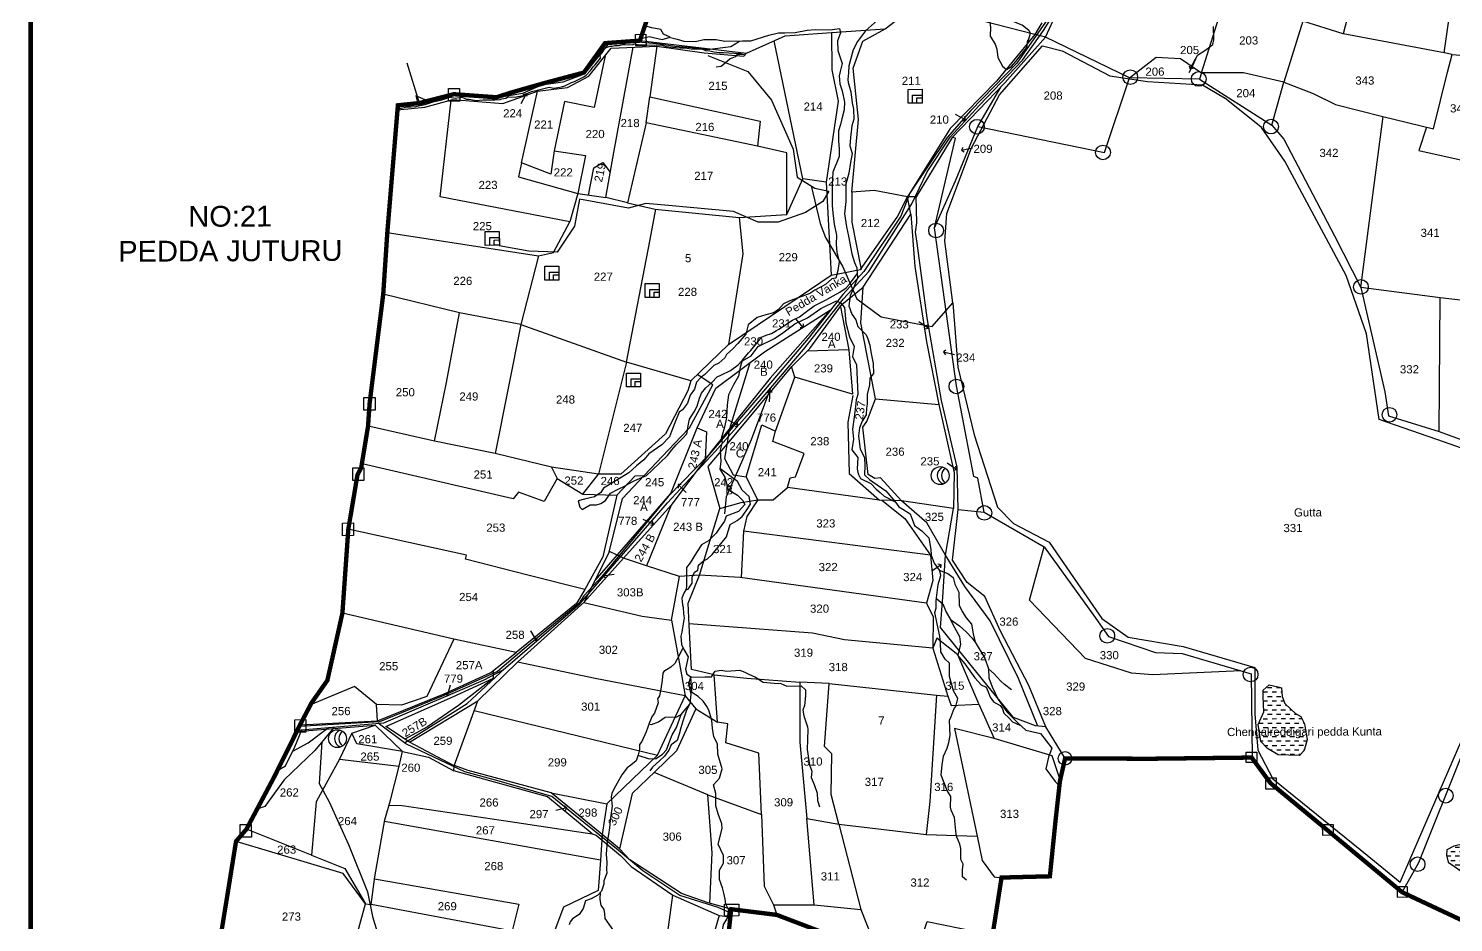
# Model space of a CAD drawing. Header units: inches. Extents: x 208632 to 221797, y 1591440 to 1598854.
# Drawn here: x 208632 to 211248, y 1592916 to 1594556 of the extents above; entities that cross this region are included whole.
import ezdxf

# ---------------------------------------------------------------- set-up
doc = ezdxf.new("R2010")
doc.units = ezdxf.units.IN
doc.header["$LTSCALE"] = 15
doc.header["$MEASUREMENT"] = 0
doc.linetypes.add('HIDDEN2', pattern=[0.1875, 0.125, -0.0625])
for name, color, linetype in [('BOUNDRY STONES', 240, 'Continuous'), ('DIMENSION', 1, 'Continuous'), ('PLOTS', 7, 'Continuous'), ('PLOTS NO', 7, 'Continuous'), ('ROADS', 1, 'Continuous'), ('STREAMS', 4, 'Continuous'), ('VILLAGE BOUNDAY', 5, 'Continuous'), ('VILLAGE BOUNDRY', 5, 'Continuous'), ('wells', 7, 'Continuous')]:
    doc.layers.add(name, color=color, linetype=linetype)
doc.styles.get("Standard").update_dxf_attribs({"font": 'arial.ttf'})
pattern_1 = [(0.239895, (173772.8955, 1588738.121), (8.136504, 8.2049252), [8.1707862, -8.1707862])]

# ---------------------------------------------------------------- blocks, each defined once
blk = doc.blocks.new('GGGGGFDGG')
at = {"layer": 'PLOTS NO', "color": 0}
for points in [[(17673.9, 8953.1), (17670.6, 8947.5), (17677, 8943.1)], [(17670.6, 8947.5), (17695.6, 8952)]]:
    blk.add_lwpolyline(points, dxfattribs=at)

msp = doc.modelspace()

# ---------------------------------------------------------------- hatches: boundary and pattern name
at = {"layer": 'STREAMS'}
h = msp.add_hatch(dxfattribs=at)
h.set_pattern_fill('DASH', color=4, scale=65.36629, angle=0.2399)
h.set_pattern_definition(pattern_1)
h.paths.add_polyline_path([(210909.2, 1593351.8), (210925.7, 1593347.7), (210932, 1593346.1), (210933.6, 1593330), (210938, 1593317.7), (210949.5, 1593306.9), (210957.9, 1593298.9), (210967.5, 1593293.3), (210974.4, 1593280.1), (210977.4, 1593261.7), (210979, 1593251.5), (210973.9, 1593231), (210965.2, 1593222.2), (210926.1, 1593223.5), (210906.3, 1593234.8), (210894.4, 1593247.8), (210889.6, 1593279), (210899.5, 1593302.2), (210898.6, 1593330), (210898.3, 1593341.6)])
h = msp.add_hatch(dxfattribs=at)
h.set_pattern_fill('DASH', color=4, scale=65.36629, angle=0.2399)
h.set_pattern_definition(pattern_1)
h.paths.add_polyline_path([(211235.1, 1593038.9), (211238.1, 1593026.5), (211249.5, 1593018.5), (211261.9, 1593009.6), (211281.6, 1592998.4), (211295.3, 1592999.9), (211306.2, 1593010.6), (211311.9, 1593027.4), (211301.3, 1593031), (211280.8, 1593048.5), (211271.9, 1593056.1), (211258.3, 1593058.3), (211248.2, 1593055.5), (211235.8, 1593049)])

# ---------------------------------------------------------------- linework, layer by layer
at = {"layer": 'BOUNDRY STONES'}
for points in [[(209746.7, 1594545.3), (209765.7, 1594545.4), (209765.8, 1594524.3), (209746.8, 1594524.2)], [(209403.3, 1594445.9), (209423.6, 1594446), (209423.7, 1594422.7), (209403.4, 1594422.6)], [(209248, 1593878.7), (209268.3, 1593878.8), (209268.4, 1593855.5), (209248.1, 1593855.4)], [(209227.7, 1593749.9), (209248, 1593750), (209248.1, 1593726.7), (209227.8, 1593726.6)], [(209208.4, 1593648.6), (209228.6, 1593648.7), (209228.7, 1593625.4), (209208.5, 1593625.3)], [(209121, 1593287.7), (209141.3, 1593287.8), (209141.4, 1593264.5), (209121.1, 1593264.4)], [(210867.3, 1593228.3), (210886.6, 1593228.3), (210886.6, 1593209), (210867.4, 1593208.9)], [(210922.8, 1593180.3), (210902.7, 1593180.2), (210902.7, 1593161), (210922.9, 1593161.1)], [(209021.1, 1593095.5), (209041.3, 1593095.6), (209041.4, 1593072.3), (209021.1, 1593072.2)], [(211007.1, 1593076), (211027.8, 1593076.1), (211027.7, 1593094.7), (211007, 1593094.6)], [(211163.7, 1592981), (211144.5, 1592980.9), (211144.5, 1592962.3), (211163.8, 1592962.4)], [(209909.8, 1592949.1), (209935.8, 1592949.2), (209935.9, 1592927.5), (209909.9, 1592927.4)]]:
    msp.add_lwpolyline(points, close=True, dxfattribs=at)
for points in [[(209349.7, 1594419.2), (209327.6, 1594492.7)], [(209343.5, 1594432.2), (209347.6, 1594415.2), (209364.6, 1594423.3), (209343.5, 1594432.2)]]:
    msp.add_lwpolyline(points, dxfattribs=at)
for centre, radius in [((210654.6, 1594466.8), 13.5), ((210780.2, 1594463.5), 13.5), ((210373.1, 1594375.8), 13.5), ((210912.9, 1594376.1), 13.5), ((210604.5, 1594328.6), 13.5), ((210298.1, 1594185.4), 13.5), ((211077.9, 1594081.9), 13.5), ((210335.5, 1593899.2), 13.5), ((211130.4, 1593847.2), 13.5), ((210386.7, 1593667.2), 13.5), ((210612.4, 1593441.6), 13.5), ((210875.5, 1593370.6), 13.5), ((210534.9, 1593216.7), 12.4), ((211233.7, 1593148.3), 13.5), ((211181.9, 1593022.5), 13.5)]:
    msp.add_circle(centre, radius, dxfattribs=at)
at = {"layer": 'PLOTS'}
for points in [[(210375, 1594376.5), (210607.2, 1594328.3), (210653.3, 1594465.8), (210498.7, 1594540.3), (210520.4, 1594586.9), (210588.8, 1594671.5), (210675, 1594741.4), (210738.5, 1594792.8), (210866.2, 1594907.6), (210925.8, 1594966.6), (210960.3, 1594999.1), (211023, 1595067.4), (211082.4, 1595121.3), (211104.8, 1595134.6), (211121.1, 1595146.7), (211164.5, 1595196.4), (211195, 1595218.7), (211200.2, 1595240.9), (211229.3, 1595259.8)], [(211245.1, 1594508.1), (211267, 1594506.2), (211334, 1594975.4), (211338.7, 1595008.2), (211285.6, 1595013.7), (211285.6, 1595002.8)], [(211101, 1594759.8), (211045.1, 1594546.3), (210971.3, 1594569.3), (210984.5, 1594605)], [(211230.6, 1594511.6), (211255.9, 1594687.9), (211263.8, 1594743.2), (211250.3, 1594745.4)], [(209754.5, 1594533.8), (209950, 1594510.8), (210021.4, 1594542.8), (210105.9, 1594548.7), (210204.6, 1594555.7), (210267.4, 1594603.5), (210335.4, 1594631.7), (210320.1, 1594683), (210248.1, 1594726.8)], [(210971.3, 1594569.3), (210936.5, 1594457.4), (210862.5, 1594474.5), (210785.1, 1594474.4), (210838, 1594642.1)], [(210492.3, 1594566.3), (210479.2, 1594545), (210331.5, 1594583.1), (210261.1, 1594598.6)], [(210105.9, 1594548.7), (210106.5, 1594480.5), (210118.7, 1594422.8), (210096.2, 1594273.8), (210053.4, 1594280.3), (210001.2, 1594533.7)], [(210479.2, 1594545), (210409.2, 1594459.2), (210324, 1594372.6), (210245.7, 1594247), (210184.2, 1594258.7), (210143.7, 1594255.9), (210155.8, 1594389.1), (210145.7, 1594483), (210163.7, 1594533.1), (210204.6, 1594555.7)], [(210327.8, 1594356.2), (210424.3, 1594456.2), (210498.7, 1594540.3), (210479.2, 1594545)], [(210781.5, 1594463.2), (210914.2, 1594378.4), (210936.5, 1594457.4), (210990.1, 1594436.8), (211031.3, 1594416.5), (211118.2, 1594394.8), (211211, 1594371.7), (211237, 1594475.8), (211245.1, 1594508.1), (211230.9, 1594511.6), (211045.1, 1594546.3)], [(209309.7, 1594407.1), (209359.6, 1594411.4), (209410.9, 1594425.5), (209502.9, 1594418.3), (209566.3, 1594440.8), (209621.9, 1594447.5), (209661, 1594468.3), (209701.7, 1594519.7), (209744.9, 1594521.8), (209785.5, 1594523.7), (209872.5, 1594511.1), (209945.1, 1594505), (209950, 1594510.8)], [(209731.5, 1594236.4), (209691.7, 1594245.7), (209706.8, 1594328.7), (209741.9, 1594521.6)], [(209785.5, 1594523.7), (209772.9, 1594430.4), (209975.3, 1594386.1), (209970.4, 1594340.1), (209765.8, 1594383.2), (209772.9, 1594430.4)], [(209690.6, 1594505.7), (209670.6, 1594410.8), (209616.1, 1594422.3), (209597, 1594331.7), (209591.3, 1594288.9), (209537, 1594309.4), (209566.3, 1594440.8)], [(210653.3, 1594465.8), (210702, 1594503.3), (210746.7, 1594501.3), (210785.1, 1594474.4)], [(210785.1, 1594474.4), (210781.5, 1594463.2), (210653.3, 1594465.8)], [(210295.2, 1594190.1), (210333.8, 1594276.7), (210375, 1594376.5), (210416.8, 1594448.4)], [(209597, 1594331.7), (209654.7, 1594322.9), (209640.7, 1594253.5), (209626, 1594201.1), (209387.9, 1594247.3), (209408.1, 1594424.8)], [(209765.8, 1594383.2), (209731.5, 1594236.4), (209782.4, 1594224.5), (209936.9, 1594209.1), (210024.4, 1594214.9), (210024.3, 1594327.8), (209970.4, 1594340.1)], [(210914.2, 1594378.4), (210936.4, 1594352.9), (211029.5, 1594175.5), (211077.8, 1594080.6), (211121.6, 1593889.4), (211128.7, 1593845.1), (211221.6, 1593816.4), (211223.1, 1594061.7)], [(211339.4, 1594048.2), (211223.1, 1594061.7), (211077.8, 1594080.6), (211099.8, 1594250), (211118.6, 1594394.8)], [(210386.5, 1593668.2), (210375, 1593730.7), (210367.6, 1593734), (210335.4, 1593900.2), (210307.3, 1594103), (210295.2, 1594190.1), (210334, 1594354.7), (210327.8, 1594356.2), (210261.4, 1594247.2)], [(211198.3, 1594374.9), (211184.2, 1594331.9), (211302.1, 1594306.1), (211389.4, 1594291.9)], [(209537, 1594309.4), (209531.4, 1594284.1), (209640.7, 1594253.5), (209691.7, 1594245.7)], [(209660.1, 1594250.5), (209670, 1594300.4), (209686.7, 1594309.9), (209700.2, 1594292.5)], [(210024.4, 1594214.9), (210053.4, 1594280.3)], [(210096.2, 1594273.8), (210105.5, 1594103.2), (210159.3, 1594113.9), (210227, 1594210), (210245.7, 1594247)], [(210031.7, 1593934.2), (210066.2, 1593968.6), (210125.4, 1594049.5), (210164.2, 1594081.4), (210251.6, 1594215.2), (210245.7, 1594247)], [(210143.7, 1594255.9), (210143.4, 1594200.7), (210160.6, 1594114.1)], [(210338.5, 1593673.3), (210336.6, 1593750.8), (210307.9, 1593873.7), (210281.8, 1594024.9), (210263.5, 1594162.2), (210260.4, 1594182.3), (210262.5, 1594199.4), (210261.4, 1594247.2), (210246, 1594246.9)], [(209535.8, 1594013.1), (209730.1, 1593943.7), (209773.3, 1594168.7), (209784, 1594224.4)], [(209936.9, 1594209.1), (209943.6, 1594142.6), (209917, 1593976.3), (209848, 1593909.6), (209730.1, 1593943.7), (209678.8, 1593738.4), (209592.1, 1593750.9), (209488.7, 1593775.9), (209377.2, 1593798.8), (209259.1, 1593826)], [(209290.9, 1594181.6), (209568.4, 1594138.6), (209596.2, 1594144.8), (209626, 1594201.1)], [(210251.6, 1594215.2), (210259.3, 1594119.1), (210280.3, 1593980.9), (210303.3, 1593865.8)], [(209568.4, 1594138.6), (209535.8, 1594013.1), (209423.2, 1594034.1), (209283.4, 1594068.5)], [(209917, 1593976.3), (210047.1, 1594063.4), (210105.5, 1594103.2)], [(210186.7, 1593876.2), (210160.1, 1594015.7), (210164.2, 1594081.4)], [(209672.3, 1593543), (209811.1, 1593702.5), (209859.6, 1593823.1), (209859.6, 1593823.1), (209894.1, 1593895.8), (209983.1, 1593962.8), (210104.1, 1594039.7), (209993.5, 1593914.2), (209888, 1593782.6), (209874, 1593765.2), (209811.6, 1593681.4)], [(210122.6, 1594045.6), (210137.8, 1593966.6), (210061.6, 1593964)], [(209377.2, 1593798.8), (209399.4, 1593906.7), (209423.1, 1594034.1)], [(209535.8, 1594013.1), (209488.7, 1593775.9)], [(210137.8, 1593966.6), (210145, 1593885.2), (210038.9, 1593916.2)], [(209956.4, 1593942.7), (209919, 1593821.3), (209909.9, 1593766.9), (209925.6, 1593736.8), (209949.6, 1593733.4), (209978.1, 1593829), (210003.2, 1593817.3), (210038.9, 1593916.2), (210032.9, 1593935.7), (209914.4, 1593794.1), (209879.3, 1593752.1), (209901.2, 1593675.2), (209940.5, 1593686.4), (209970.7, 1593691.1), (209949.6, 1593733.4)], [(209649.6, 1593701.5), (209712, 1593699.6), (209746.1, 1593734.9), (209762.2, 1593736), (209829.7, 1593806.8), (209845.6, 1593823.4), (209888.1, 1593902.1), (209859.7, 1593920.9)], [(209848, 1593909.6), (209842.7, 1593891.2), (209801.3, 1593812.3), (209719.5, 1593738.4), (209678.8, 1593738.4)], [(210145.3, 1593882.7), (210136, 1593833.9), (210138.5, 1593739.5), (210194.2, 1593690.6)], [(210534.9, 1593216.7), (210499.7, 1593274.3), (210480.6, 1593276.2), (210440.3, 1593291.5), (210393.9, 1593348.8), (210306.3, 1593456.9), (210310.3, 1593512.3), (210315.7, 1593589.3), (210281.1, 1593648.9), (210234.5, 1593689.5), (210196.1, 1593731.3), (210185.5, 1593730.1), (210173.4, 1593737.8), (210163.7, 1593824.3), (210171.2, 1593834.6), (210186.7, 1593876.2), (210303.3, 1593865.8), (210331.5, 1593740.7), (210330, 1593675.5), (210234.5, 1593689.5), (210194.2, 1593690.6), (210025.5, 1593713.6)], [(209859.6, 1593823.1), (209876.7, 1593816.2), (209874, 1593765.2)], [(209970.7, 1593691.1), (209999.2, 1593690.9), (210025.5, 1593713.6), (210030.6, 1593731.7), (210040, 1593733.1), (210056.1, 1593776.2), (209998.2, 1593797.9), (210003.2, 1593817.3)], [(211221.6, 1593816.4), (211366.7, 1593763.2)], [(209602.9, 1593730.1), (209578.6, 1593687.8), (209531.6, 1593705), (209521.9, 1593693), (209244.5, 1593757.3)], [(209592.1, 1593750.9), (209602.9, 1593730.1), (209649.6, 1593701.5), (209678.8, 1593738.4)], [(209331.4, 1593246.6), (209456.9, 1593322.4), (209529.9, 1593393.5), (209653.1, 1593504), (209697.9, 1593595), (209722.5, 1593693.6), (209762.2, 1593736)], [(209712, 1593699.6), (209686.6, 1593586.5), (209653.3, 1593526.7), (209548.9, 1593553.1), (209434.3, 1593582.1), (209436.4, 1593589.6), (209219.3, 1593637.1)], [(209651.8, 1593502.9), (209724.3, 1593583.8), (209811.6, 1593681.4), (209766.5, 1593570.3)], [(210280.8, 1593501.4), (209938.5, 1593548.9), (209863.9, 1593552.8), (209901.2, 1593675.2)], [(209970.7, 1593691.1), (209951, 1593660.7), (209944.9, 1593633.4), (209940.4, 1593548.8)], [(210198.7, 1593690.5), (210240.8, 1593657), (210287.9, 1593589.8), (210292, 1593543), (210280.8, 1593501.4), (210292.5, 1593476.7), (210292.1, 1593419), (210319.6, 1593330.6)], [(210484.6, 1593275.8), (210449.2, 1593363.2), (210397.7, 1593469), (210350.7, 1593532.4), (210315.7, 1593589.3), (210330, 1593675.5)], [(210499.7, 1593274.3), (210468.1, 1593350.6), (210416.6, 1593450.1), (210387.5, 1593514), (210355, 1593539.3), (210328.5, 1593580.6), (210338.5, 1593673.3), (210386.5, 1593668.2), (210496.3, 1593605.1), (210586.9, 1593479.3), (210614.8, 1593440.6), (210700.9, 1593411.2), (210750.1, 1593409.3), (210876.4, 1593371.6), (210878.2, 1593218.2)], [(210287.9, 1593589.8), (209944.9, 1593633.4)], [(209977.4, 1593113.9), (209973.1, 1593226.2), (209912.1, 1593245.2), (209915.8, 1593279.9), (209897, 1593283), (209891.1, 1593369.8), (209849.3, 1593379.8), (209845.2, 1593461.1), (209843.1, 1593501.4), (209863.9, 1593552.8), (209827.4, 1593550.7), (209766.5, 1593570.3), (209724.3, 1593583.8), (209698.7, 1593596.4)], [(210857.7, 1593377.2), (210696.1, 1593370), (210656.7, 1593372.8), (210572.2, 1593400.1), (210469.4, 1593507.2), (210496.3, 1593605.1)], [(209812.4, 1593470.3), (209827.4, 1593550.7)], [(209653.3, 1593526.7), (209637.9, 1593501.2), (209527.4, 1593411.2), (209413.2, 1593435.4), (209208.5, 1593483.4)], [(209651.8, 1593502.9), (209758.9, 1593477.6), (209812.4, 1593470.3), (209830.9, 1593369.7), (209837.6, 1593331.6), (209857, 1593307.5), (209821.9, 1593230.7), (209782.3, 1593192.6), (209740.5, 1593152.4), (209717.1, 1593050.5), (209685.2, 1593076.8), (209591.7, 1593153.7), (209439, 1593194.5), (209414, 1593203.5)], [(210292.1, 1593419), (210129.9, 1593434.3), (210071.2, 1593446.6), (209845, 1593463.8)], [(210376.7, 1593316.7), (210338.1, 1593406.4), (210299.5, 1593437.2), (210292.1, 1593419)], [(209413.2, 1593435.4), (209363.5, 1593330.4), (209316.8, 1593314.4), (209271.2, 1593315.8), (209230.9, 1593348.8), (209149.9, 1593315)], [(209272.6, 1593285.8), (209395.1, 1593335.3), (209481.1, 1593374.4), (209527.4, 1593411.2)], [(209450.5, 1593304.7), (209787.1, 1593222.4), (209837.6, 1593331.6), (209672.7, 1593363.3), (209529.9, 1593393.5)], [(209225.9, 1593262.9), (209203.2, 1593215.1), (209312.8, 1593202.2), (209318.7, 1593229.5), (209366.7, 1593219.1), (209412.8, 1593193.6), (209413.7, 1593202.9), (209331.4, 1593246.6), (209288.1, 1593275.1), (209411.1, 1593329.8), (209486, 1593363.9), (209485.5, 1593377.9)], [(209486, 1593363.9), (209421.5, 1593313.8), (209364.4, 1593274.8), (209323.2, 1593252)], [(209891.1, 1593369.8), (209950.9, 1593363.8), (210047.8, 1593356.8), (210048.1, 1593246.4), (210060.9, 1593106.3)], [(210119.8, 1593096.1), (210105.8, 1593150.4), (210107, 1593225.2), (210093.3, 1593238.4), (210102, 1593354.2), (210047.8, 1593356.8)], [(210102, 1593354.2), (210299.2, 1593332.8), (210286.8, 1593137.6), (210280.2, 1593077.2)], [(210299.2, 1593332.8), (210319.6, 1593330.6), (210325.6, 1593313.7), (210376.8, 1593316.4), (210405, 1593253.2), (210332.1, 1593271.8), (210373.4, 1593074)], [(211153.7, 1592971), (211184.3, 1593025.8), (211265.4, 1593228.9), (211309.5, 1593345)], [(209130.7, 1593278.2), (209272.6, 1593285.8), (209271.2, 1593315.8)], [(209413.7, 1593202.9), (209456.9, 1593322.4)], [(209857, 1593307.5), (209897, 1593283)], [(209124.5, 1593265.8), (209268.9, 1593277.7), (209318.7, 1593229.5), (209235.2, 1593243.2), (209225.9, 1593262.9), (209268.9, 1593277.7)], [(210526.1, 1593177.3), (210511, 1593221.3), (210405, 1593253.2)], [(209203.2, 1593215.1), (209160.3, 1593137.2), (209151.9, 1593038.8), (209032.3, 1593086.7)], [(209250.8, 1592950), (209261.1, 1592948.8), (209267.8, 1592999.3), (209286.5, 1593103.8), (209296.6, 1593140.1), (209312.8, 1593202.2)], [(209694.1, 1593133.1), (209787.1, 1593222.4)], [(209294, 1593130.7), (209318.1, 1593130), (209516.5, 1593101.1), (209666.6, 1593078.3), (209585.1, 1593146.1), (209412.8, 1593193.6)], [(209882.7, 1592950.8), (209887, 1593043.2), (209879.1, 1593149.7), (209780.6, 1593190.9)], [(209591.7, 1593153.7), (209694.1, 1593133.1), (209685.2, 1593076.8), (209681.9, 1593029.9), (209678.1, 1592974.5), (209614.3, 1592943.7), (209591.3, 1592881.7), (209521.3, 1592899.7), (209261.1, 1592948.8)], [(209879.1, 1593149.7), (209977.4, 1593113.9), (209982.4, 1592982.5), (209999.9, 1592947.9), (210005.7, 1592929.5)], [(209681.9, 1593029.9), (209286, 1593100.8)], [(210074.5, 1592948), (210060.9, 1593106.3), (210119.8, 1593096.1), (210159.9, 1592939.5)], [(210119.8, 1593096.1), (210280.2, 1593077.2), (210373.4, 1593074), (210383, 1593029), (210404.8, 1592999.6), (210418.3, 1592997.5)], [(209667, 1593078), (209674.1, 1593075.7), (209718.6, 1593038.5), (209738.5, 1593018), (209815.2, 1592965.7), (209899.8, 1592928.4), (209920.6, 1592926.1)], [(209151.9, 1593038.8), (209212.8, 1593014.4), (209250.8, 1592950), (209209.6, 1593005.4), (209013.2, 1593064.4)], [(209922.1, 1592939.9), (209879.8, 1592951.6), (209830.7, 1592969), (209736.3, 1593030.6), (209717.1, 1593050.5)], [(209267.3, 1592995.6), (209532.4, 1592949), (209519.8, 1592900.1)], [(209591.3, 1592881.7), (209792.7, 1592802.8), (209815.2, 1592965.7)], [(209209, 1592798.1), (209250.8, 1592950)], [(209999.9, 1592947.9), (210074.5, 1592948), (210159.9, 1592939.5), (210179.8, 1592889.6), (210267.1, 1592872.6), (210281.9, 1592917.6), (210401.9, 1592893)], [(209899.8, 1592928.4), (209877.1, 1592850.5), (209856.9, 1592826.1), (209814.6, 1592834), (209763.3, 1592636.9), (209887.2, 1592610.6)]]:
    msp.add_lwpolyline(points, dxfattribs=at)
at = {"layer": 'ROADS', "color": 1}
for points in [[(210559.4, 1594654.5), (210490.6, 1594555.6), (210446.2, 1594492.4), (210362.2, 1594405.7), (210318.4, 1594356.2), (210249.9, 1594253.7), (210233.2, 1594211.8), (210165.7, 1594109.9), (210127.2, 1594068.2), (210063.2, 1593987), (209971.1, 1593878.3), (209881, 1593773.9), (209806.3, 1593697), (209684.6, 1593550.4), (209651.4, 1593515.2), (209642.8, 1593501.8), (209538.7, 1593414.4), (209492.9, 1593375.9), (209394.6, 1593331.8), (209276.7, 1593283.8), (209129.1, 1593275.1)], [(209125.7, 1593268.2), (209284.4, 1593282), (209467.7, 1593360.2), (209503.8, 1593379.2), (209644.4, 1593500), (209716.7, 1593583.5), (209805.3, 1593685.8), (209892.7, 1593779.9), (209956.5, 1593851.5), (210055, 1593967.2), (210128.5, 1594060.2), (210174.7, 1594110.1), (210253.9, 1594234.1), (210281.6, 1594292.9), (210324, 1594356.7), (210377.9, 1594415.4), (210456.8, 1594497.8), (210495.4, 1594552.5), (210533.6, 1594614)], [(209937.3, 1594532.4), (209921.4, 1594522.7), (209877.7, 1594517.1), (209868.5, 1594519.3), (209851.3, 1594520.4), (209818.5, 1594523), (209790.8, 1594527.3), (209745.5, 1594531.8), (209696, 1594527.2), (209669.1, 1594493.4), (209652.3, 1594472.2), (209613.3, 1594457.7), (209574.1, 1594451.8), (209539.3, 1594437), (209487.3, 1594427.3), (209428.5, 1594433), (209404.5, 1594431.9), (209351.6, 1594416), (209310.1, 1594412.5)], [(210069.1, 1594267.3), (210085.2, 1594198.1), (210095.2, 1594172.3), (210126.5, 1594119.8), (210152.6, 1594060.2), (210197.3, 1594027), (210263.8, 1594014.2), (210290.9, 1594009), (210328.7, 1594052.8), (210313.9, 1594165.9), (210317.7, 1594216.5), (210363.3, 1594337.1), (210414.4, 1594434.6), (210493.6, 1594524.1), (210529.3, 1594515.1), (210616.9, 1594469), (210686.4, 1594458.7), (210787.4, 1594452.9), (210827.7, 1594428.9)], [(209879.2, 1594506.8), (209952.6, 1594477.1), (209996.2, 1594424.8), (210036, 1594334.4), (210043.4, 1594283.5), (210075.7, 1594263.1), (210101.5, 1594257.7), (210090.5, 1594238.7), (210058.3, 1594218.7), (210008.2, 1594200.9), (209971.4, 1594200.4), (209926.3, 1594220.1), (209807, 1594231), (209765.7, 1594234.8), (209733.6, 1594226.1), (209643.6, 1594242.7), (209634.4, 1594193.1), (209602.8, 1594145.7), (209550.7, 1594147.4), (209496.2, 1594157.3)], [(211479.3, 1593709.7), (211231.2, 1593796.8), (211111.7, 1593838.7), (211088.4, 1593995.5), (211051, 1594102.8), (210938.4, 1594312.5), (210895.3, 1594374.1), (210827.7, 1594428.9)], [(210328.7, 1594052.8), (210338, 1593934.6), (210367.9, 1593810.4), (210411, 1593677.6), (210440, 1593647.8), (210505.7, 1593613.5), (210563.8, 1593529.3), (210602.4, 1593473.4), (210650.9, 1593439), (210751.8, 1593422.2), (210883.1, 1593383.4), (210883, 1593298.4), (210888.6, 1593231.5), (210916.1, 1593179.2), (211089.4, 1593038.8), (211150, 1592989.7), (211263.4, 1593250.6)], [(209910.1, 1593665.6), (209913.7, 1593697), (209937.2, 1593751.2), (209959.1, 1593801.8), (209994.9, 1593896.6)], [(209322.2, 1593245.3), (209437.2, 1593317.7), (209506.8, 1593381.7)], [(209921.3, 1592932.6), (209897.9, 1592942.9), (209827.8, 1592964.9), (209759.8, 1593010.3), (209714.6, 1593048.4), (209629.8, 1593116.6), (209592.7, 1593146.5), (209496.4, 1593174.7), (209432.9, 1593192), (209364.5, 1593224.5), (209325, 1593243.2), (209274.2, 1593281.1)], [(209193.4, 1593274.1), (209157.9, 1593231.3), (209101.6, 1593177.1), (209065.9, 1593128.4), (209051.8, 1593123.4)], [(209089.2, 1593194.5), (209104.1, 1593203.2), (209121, 1593237.7), (209134, 1593269)], [(209117.4, 1593230.2), (209145.6, 1593245.1), (209183.2, 1593273.2)], [(209170.9, 1593246.9), (209166.1, 1593170.3), (209184, 1593136.7), (209219.7, 1593058.9), (209254.7, 1592971.7), (209263.8, 1592926.5), (209288.1, 1592846.7), (209301.3, 1592803.8), (209304.9, 1592720.2), (209297.9, 1592660), (209290.5, 1592630.2)]]:
    msp.add_lwpolyline(points, dxfattribs=at)
at = {"layer": 'STREAMS', "color": 4}
for points in [[(210297.1, 1594666.6), (210302.1, 1594655.8), (210312.4, 1594646.5), (210320.2, 1594637.2), (210330.8, 1594619.6), (210341.4, 1594614.9), (210364.4, 1594616.3), (210388.7, 1594606.1), (210414.3, 1594588.8), (210427.4, 1594576.8), (210438.9, 1594569.7), (210456.6, 1594562), (210468.5, 1594552.7), (210470.7, 1594547.1), (210465.8, 1594530)], [(210397.1, 1594600.6), (210394.1, 1594583.8), (210396.9, 1594567.6), (210398.2, 1594558.6), (210397.7, 1594542.2), (210406.8, 1594527.3), (210409.9, 1594518.3), (210411.2, 1594502.8), (210420, 1594487), (210427.5, 1594480.8), (210436.8, 1594486.4), (210444.5, 1594495.2), (210450.7, 1594503.6), (210464.6, 1594521.3), (210466.7, 1594535)], [(209752.3, 1594536.5), (209771.7, 1594541.6), (209795.4, 1594536.1), (209810.2, 1594540.3), (209797.6, 1594545.8), (209792.9, 1594554.5), (209776.3, 1594557.3), (209762.9, 1594560.7)], [(209810.8, 1594539.7), (209822.7, 1594536.5), (209835.3, 1594533.1), (209856.5, 1594532), (209871.9, 1594535.9), (209894.6, 1594536), (209910.7, 1594532.8), (209943, 1594533.3), (209958.1, 1594533.3), (209990.9, 1594543.9), (210009.2, 1594548.4), (210020.8, 1594548.4), (210039.5, 1594548.8), (210061.6, 1594553), (210076.7, 1594554.5), (210103.8, 1594553.7), (210121, 1594555.8), (210122.5, 1594548), (210117, 1594533.4), (210117.9, 1594515.4), (210125.9, 1594491.8), (210121.9, 1594477), (210120.2, 1594469.4), (210121.7, 1594454.5), (210125.8, 1594441.7), (210130, 1594420.8), (210129.7, 1594407.1), (210125.4, 1594390.2), (210122.8, 1594379.9), (210118.8, 1594368.2), (210118.9, 1594349.3), (210120.4, 1594335.3), (210120.5, 1594321.4), (210108.9, 1594292.2), (210107.3, 1594267.7), (210107.3, 1594257.5), (210107.7, 1594231.3), (210108.4, 1594217.6), (210110.8, 1594196.7), (210115.2, 1594176.9), (210115, 1594159.9), (210116.2, 1594145.9), (210120.1, 1594128.2), (210118.1, 1594111.9), (210114.4, 1594097.6), (210106.8, 1594096.9), (210095.2, 1594086.1), (210075.8, 1594076.1), (210066.2, 1594069.6), (210051.9, 1594064.1), (210029.6, 1594056.1), (210018.2, 1594051.1), (210008.7, 1594040.3), (209999.9, 1594034.5), (209985.7, 1594030.6), (209970, 1594025.9), (209953.2, 1594012.1), (209949.2, 1593995.2), (209934.1, 1593978.3), (209925.1, 1593968.4), (209913.7, 1593958), (209910.6, 1593951.5), (209899.2, 1593942.2), (209890.2, 1593937.5), (209873.7, 1593921.1), (209866.7, 1593916.1), (209858.6, 1593907.1), (209854.9, 1593894), (209846.8, 1593882.9), (209841.6, 1593868.3), (209832.6, 1593856.1), (209826.5, 1593852), (209818.5, 1593832.4), (209814.1, 1593821.4), (209809, 1593806.5), (209794.8, 1593791.9), (209770.6, 1593775.5), (209761.9, 1593764.5), (209748.5, 1593753.3), (209734.3, 1593740.5), (209687.6, 1593712.6), (209682.6, 1593704.8), (209671.3, 1593696.9), (209652.7, 1593692.4), (209641.4, 1593689.2), (209644.3, 1593677.5), (209648.7, 1593673.2), (209663.5, 1593682), (209674.6, 1593682), (209682.7, 1593684.1), (209691.1, 1593690), (209700.7, 1593703.1), (209714.9, 1593710.7), (209726.3, 1593716), (209734.7, 1593721), (209740.5, 1593723.9), (209745.4, 1593726.6), (209766.7, 1593736), (209777.1, 1593745.3), (209791.2, 1593759), (209805, 1593772.4), (209813.2, 1593782.6), (209820.9, 1593792.2), (209832.6, 1593803.8), (209840.7, 1593812.3), (209844, 1593830.1), (209845.4, 1593839.4), (209854.4, 1593852.8), (209859.6, 1593863), (209863.9, 1593877.9), (209867.4, 1593886.6), (209875.8, 1593896.6), (209886.8, 1593906.2), (209896.1, 1593916.7), (209903.3, 1593920), (209920.5, 1593928.6), (209934.8, 1593938.9), (209942.9, 1593947.3), (209953.9, 1593960.8), (209958.2, 1593964.9), (209968.7, 1593978.3), (209977.6, 1593989.4), (209986.1, 1593993.2), (209996.2, 1593996.5), (210005.5, 1594002), (210009.6, 1594004.1), (210034.7, 1594020.9), (210047.2, 1594026.8), (210060.3, 1594036.5), (210074.5, 1594047.3), (210095.4, 1594057.8), (210109, 1594065.5), (210121.5, 1594072.2), (210133.4, 1594080.4), (210139.2, 1594087.1), (210153.1, 1594105.8)], [(210762.5, 1594475.3), (210768.9, 1594486.8), (210777.8, 1594507.2), (210793.1, 1594517.2), (210806, 1594526.7), (210808, 1594535.2), (210807.4, 1594560)], [(209309.9, 1594408.5), (209313.8, 1594409.5), (209326.8, 1594412), (209334.8, 1594412.6), (209343.4, 1594412.8), (209347.9, 1594414), (209355, 1594415.5), (209360.5, 1594416.7), (209369.5, 1594419.7), (209376.6, 1594421.9), (209380.3, 1594422.7), (209391.2, 1594425), (209398.2, 1594427.7), (209405.4, 1594430.2), (209415.4, 1594428.2), (209423.1, 1594429.4), (209426.3, 1594430.1), (209430.7, 1594428.7), (209435.6, 1594426.4), (209440.8, 1594426.1), (209444.3, 1594425.6), (209454.1, 1594423.9), (209466.6, 1594425.2), (209472.8, 1594425.4), (209488.4, 1594425), (209497.9, 1594425.9), (209501.3, 1594427), (209508.2, 1594428.3), (209511.3, 1594429.8), (209513.6, 1594430.6), (209525.5, 1594430.1), (209530.7, 1594431.3), (209541, 1594433.2), (209550.1, 1594438.2), (209555.5, 1594440.4), (209563.2, 1594442.3), (209587.7, 1594448.2), (209595.9, 1594446.4), (209603.8, 1594447.7), (209610.5, 1594449.2), (209616.9, 1594450.7), (209629.2, 1594456.7), (209634.3, 1594458.6), (209640.6, 1594461.7), (209651.4, 1594467.1), (209656.1, 1594470.6), (209663.9, 1594478.9), (209668.7, 1594485.7), (209672.3, 1594489.6), (209682.1, 1594501.9), (209681.5, 1594506.9), (209687, 1594513.9), (209688.9, 1594517.4), (209692.8, 1594521.2), (209696.2, 1594522.7), (209700.2, 1594523.7), (209703.8, 1594523.8), (209708.8, 1594524.6), (209716.3, 1594524.6), (209722.4, 1594526.7), (209726.6, 1594526.9), (209740.3, 1594526.3), (209745, 1594527.8), (209749.4, 1594526.8), (209754.6, 1594526.1), (209764.8, 1594526), (209780.6, 1594525.5), (209792.2, 1594526), (209797.3, 1594524.7), (209802.5, 1594523.1), (209814.3, 1594521.7), (209827.5, 1594520.3), (209837.5, 1594520.5), (209848.7, 1594519), (209868, 1594518.9), (209875.2, 1594515.9), (209883.1, 1594515.2), (209890, 1594513), (209900.1, 1594512.2), (209907.8, 1594511.8), (209927.3, 1594510.9), (209938.3, 1594510), (209945.9, 1594508.6), (209932.7, 1594507.6), (209929.6, 1594504.3), (209920.1, 1594500.2), (209911.3, 1594492.4), (209903.4, 1594486.3), (209894.5, 1594484.8)], [(209938.6, 1593943.6), (209959, 1593955.3), (209971.7, 1593972.5), (210001.6, 1593987.2), (210016.7, 1593997.8), (210038.8, 1594013.9), (210062.3, 1594025), (210086.7, 1594042), (210115.2, 1594056.1), (210122.5, 1594052.6), (210129.8, 1594044.2), (210132.5, 1594016), (210139, 1593990.4), (210147.6, 1593972.7), (210145, 1593954.4), (210152.1, 1593939), (210154.6, 1593884.6), (210151.5, 1593874.7), (210150.1, 1593862.5), (210147.8, 1593843), (210144.7, 1593820.6), (210146.8, 1593802.6), (210143.7, 1593783.1), (210154.5, 1593768.6), (210153.2, 1593748.2), (210154.9, 1593738.9), (210159.6, 1593730.5), (210178.4, 1593721.4), (210188.3, 1593710.6), (210195.3, 1593704.3), (210202.9, 1593697.9), (210224.5, 1593686.9)], [(209942.4, 1593946.4), (209938.3, 1593934.5), (209935.2, 1593918.2), (209926.5, 1593902.4), (209917.3, 1593884.1), (209914.8, 1593865.7), (209913.7, 1593842.1), (209910, 1593824.4), (209903.9, 1593803.7), (209905.7, 1593797.1), (209901.7, 1593782), (209903.2, 1593761.3), (209901.3, 1593747.6), (209910.3, 1593732.5), (209916.3, 1593709.9), (209933.5, 1593699.5), (209943.1, 1593690.5), (209947, 1593682.7), (209935.4, 1593669.7), (209912.7, 1593661.1), (209909.8, 1593651.8), (209900.8, 1593639.3), (209894.2, 1593630.2), (209880.3, 1593616.2), (209867.8, 1593608.6), (209858.5, 1593594.6), (209846.7, 1593575.6), (209840.3, 1593566.8), (209839.8, 1593533.4), (209839.6, 1593527), (209835, 1593520), (209831.5, 1593510.4), (209832.7, 1593498.5), (209834.2, 1593493.9), (209834.5, 1593482.2), (209835.7, 1593474.7), (209832.3, 1593452.8), (209831.2, 1593448.4), (209829.5, 1593441.2), (209831, 1593425.7), (209835.4, 1593416.5), (209843, 1593402.8), (209838.4, 1593380.4), (209840.8, 1593371.4), (209849, 1593365.6), (209873.7, 1593366.3), (209885.7, 1593366.6), (209892.9, 1593376.5), (209903.4, 1593378.3), (209913.3, 1593376.9), (209937.7, 1593378.8), (209948.2, 1593374.2), (209954.4, 1593371.3), (209966.9, 1593365.8), (209980.6, 1593356.5), (210001, 1593354.6), (210013.3, 1593353.8), (210024.1, 1593349.2), (210050.8, 1593349.8), (210058.7, 1593342.3), (210058.5, 1593331.7), (210056.5, 1593313.6), (210053.7, 1593305.2), (210055.2, 1593295), (210062.2, 1593274.7), (210062.5, 1593269.4), (210061.5, 1593233.1), (210065.7, 1593204.7), (210069.9, 1593193.3), (210069, 1593181.4), (210074.6, 1593168.6), (210079.9, 1593152.6), (210080.3, 1593139.6), (210084.4, 1593127.6)], [(209838.8, 1593526.1), (209842.9, 1593527), (209850.5, 1593538.1), (209850.7, 1593549), (209854.8, 1593558.6), (209860.9, 1593562.2), (209862.3, 1593571.2), (209871.3, 1593578.9), (209878.6, 1593583), (209887.4, 1593590.9), (209913.3, 1593623.3), (209919.9, 1593646.1), (209932.8, 1593653.5), (209942.1, 1593660.5), (209949.7, 1593671.1), (209957.8, 1593683.1), (209954.8, 1593697.4), (209942.5, 1593709.1), (209933.7, 1593724.8), (209901.4, 1593748.9)], [(210353.7, 1592993), (210346.8, 1592999.6), (210346.4, 1593012.3), (210347.7, 1593022.8), (210343.8, 1593031.4), (210343.8, 1593044.1), (210343.4, 1593051.3), (210341.6, 1593059.1), (210338.5, 1593066.5), (210336.2, 1593072.2), (210335.1, 1593077.7), (210332.1, 1593108.4), (210326.1, 1593121.4), (210324.9, 1593127.4), (210325.2, 1593146.7), (210318.3, 1593158), (210307.2, 1593185.6), (210309.2, 1593204.7), (210311.6, 1593220.5), (210318.2, 1593235.2), (210321.8, 1593245.7), (210323.8, 1593258.8), (210323.2, 1593271.8), (210322.5, 1593286.6), (210325.8, 1593293.8), (210331.6, 1593308.2), (210334.4, 1593312.1), (210337.8, 1593326.3), (210330.1, 1593340.6), (210322.8, 1593367), (210322.7, 1593391.5), (210314.9, 1593398.9), (210306.8, 1593412.2), (210306.5, 1593427.2), (210305.2, 1593440.7), (210299.9, 1593463.5), (210295.6, 1593484.1), (210298.5, 1593492.6), (210298.4, 1593506.7), (210302.1, 1593536), (210306.6, 1593552.4), (210304.6, 1593563.5)], [(210299.7, 1593509.6), (210310.4, 1593500.5), (210316.8, 1593485.1), (210324.5, 1593471.3), (210341.4, 1593460.1), (210353.3, 1593449.1), (210364.2, 1593437.2), (210371.3, 1593427.9)], [(210324.6, 1593470.7), (210332.1, 1593457), (210341.1, 1593440.5), (210342.9, 1593425.7), (210338.1, 1593406.4), (210340, 1593403.3), (210347.1, 1593394.2), (210350.7, 1593390.2), (210369.3, 1593364.8), (210380.7, 1593351.5), (210390.1, 1593347.4), (210393.5, 1593339), (210397.2, 1593328.9), (210403.5, 1593320.6), (210415.7, 1593313.8), (210419.8, 1593307.8), (210422.3, 1593299.5), (210432, 1593290.4), (210438.2, 1593283.7), (210451.7, 1593277.9)], [(209834.7, 1593419.3), (209832.1, 1593417.4), (209828.6, 1593409.1), (209823.1, 1593398.9), (209818.7, 1593391.1), (209811.5, 1593384.2), (209798.7, 1593376), (209796.3, 1593372.8), (209795.1, 1593360.2), (209793.1, 1593343.4), (209790.6, 1593331.5), (209787, 1593326.2), (209787.8, 1593318.4), (209781.4, 1593299.5), (209777.2, 1593294.1), (209771.9, 1593282.5), (209766.2, 1593265.2), (209757.9, 1593247.5), (209754, 1593242.1), (209753.5, 1593233), (209751.5, 1593223), (209747.5, 1593212.4), (209737.7, 1593204.4), (209730.9, 1593199.2), (209721.3, 1593186.2), (209712.8, 1593171.4), (209706.9, 1593160.5), (209703, 1593152.5), (209701.8, 1593146), (209703.3, 1593129), (209699.9, 1593103.4), (209699, 1593089.3), (209696.7, 1593077.2), (209694.5, 1593063.3), (209693.5, 1593049.1), (209692.6, 1593041.1), (209693.9, 1593025.7), (209693.4, 1593013.4), (209693.6, 1593005.8), (209688, 1592991.9), (209688, 1592985.8), (209684.3, 1592973), (209677.3, 1592965.7), (209665.3, 1592959), (209654.9, 1592955.1), (209650.2, 1592941.5), (209642.8, 1592930.4), (209630.8, 1592922.4), (209626.7, 1592916.8), (209624.7, 1592911)], [(209917.4, 1592939.2), (209912.5, 1592948.9), (209911, 1592958.2), (209908.8, 1592969.4), (209906.3, 1592979), (209900.5, 1592994.7), (209900.5, 1593011.3), (209907.7, 1593024.3), (209907.9, 1593038.4), (209898.2, 1593059.2), (209905.6, 1593088.1), (209904.6, 1593096.5), (209898.2, 1593115.2), (209893.6, 1593129.4), (209894.1, 1593152), (209889.3, 1593168.3), (209900.7, 1593180.1), (209905.4, 1593197.3), (209897.8, 1593224.4), (209897.1, 1593243.6), (209890.1, 1593256), (209887.9, 1593272), (209886.4, 1593286.1), (209881.8, 1593303.3), (209878.1, 1593311.4), (209870.8, 1593321.4), (209861.4, 1593330.1), (209849.9, 1593337.6), (209847.7, 1593366.8), (209843.8, 1593354.4), (209848.1, 1593334.5), (209846.4, 1593317), (209839.8, 1593305.2), (209836.8, 1593295.9), (209833.2, 1593285), (209829.4, 1593272.9), (209826.4, 1593261.1), (209822.8, 1593249.4), (209811.7, 1593241.8), (209807.8, 1593231.8), (209799.4, 1593220.6), (209790.4, 1593212.4), (209777.5, 1593200.3), (209773, 1593193.6)], [(210436.5, 1593342.2), (210423.8, 1593352.5), (210416.9, 1593358.2), (210410.3, 1593365.7), (210404.5, 1593372.1), (210394.2, 1593381.1)], [(210909.2, 1593351.8), (210925.7, 1593347.7), (210932, 1593346.1), (210933.6, 1593330), (210938, 1593317.7), (210949.5, 1593306.9), (210957.9, 1593298.9), (210967.5, 1593293.3), (210974.4, 1593280.1), (210977.4, 1593261.7), (210979, 1593251.5), (210973.9, 1593231), (210965.2, 1593222.2), (210926.1, 1593223.5), (210906.3, 1593234.8), (210894.4, 1593247.8), (210889.6, 1593279), (210899.5, 1593302.2), (210898.6, 1593330), (210898.3, 1593341.6), (210909.2, 1593351.8)], [(209750.7, 1593222.4), (209771.6, 1593215.8), (209784.5, 1593216.2), (209796, 1593224.4), (209803.2, 1593232.5), (209809.5, 1593249.1), (209813.6, 1593259.7), (209821.7, 1593273.3), (209830.4, 1593297), (209835.8, 1593304), (209846.3, 1593316.1)], [(209770.4, 1593280.2), (209776.1, 1593278.7), (209788.5, 1593283.9), (209801.1, 1593292.4), (209822, 1593293.1), (209831.9, 1593298.6)], [(211235.1, 1593038.9), (211238.1, 1593026.5), (211249.5, 1593018.5), (211261.9, 1593009.6), (211281.6, 1592998.4), (211295.3, 1592999.9), (211306.2, 1593010.6), (211311.9, 1593027.4), (211301.3, 1593031), (211280.8, 1593048.5), (211271.9, 1593056.1), (211258.3, 1593058.3), (211248.2, 1593055.5), (211235.8, 1593049), (211235.1, 1593038.9)], [(209715, 1592888.1), (209690.7, 1592922.8), (209690.4, 1592931.7), (209688.8, 1592939.2), (209683.7, 1592947.2), (209681.3, 1592957.9), (209682.4, 1592971.6)], [(209902.8, 1592755.6), (209895.7, 1592780.7), (209896, 1592796.7), (209900.4, 1592812.3), (209900.1, 1592828.8), (209900.9, 1592838.7), (209903.3, 1592853.8), (209904.7, 1592860.7), (209903.5, 1592873.9), (209906.9, 1592904.2), (209907.8, 1592911.7), (209915.3, 1592923.5), (209917.9, 1592939.7)]]:
    msp.add_lwpolyline(points, dxfattribs=at)
at = {"layer": 'STREAMS'}
msp.add_lwpolyline([(210196.1, 1594576.2), (210168.8, 1594551.7), (210154, 1594532), (210145.7, 1594516.6), (210138.1, 1594487.3), (210137.1, 1594474.5), (210136, 1594462.2), (210136.8, 1594456.7), (210141.9, 1594440), (210143.9, 1594419.9), (210146.5, 1594407.9), (210146.9, 1594389.4), (210143.7, 1594377.7), (210141.2, 1594355.8), (210139.8, 1594340.5), (210143.9, 1594326.5), (210141, 1594310.1), (210138.2, 1594290.8), (210132.4, 1594270.4), (210132.6, 1594238.4), (210129.8, 1594216.1), (210133.5, 1594192.1), (210137.2, 1594175), (210143.5, 1594142.8), (210148.3, 1594126.8), (210152.7, 1594116.6), (210153.9, 1594098.8), (210146.3, 1594079.5), (210140.2, 1594065.2), (210137.7, 1594047.4), (210143.6, 1594031.8), (210150.6, 1594021.6), (210154.3, 1594009), (210169.8, 1593993.9), (210172.7, 1593986.3), (210176.4, 1593975.2), (210178.3, 1593962.9), (210182.6, 1593941.3), (210183.2, 1593922.9), (210176.4, 1593914.5), (210175.7, 1593902.3), (210171.8, 1593884.2), (210171.6, 1593866.9), (210170.5, 1593859.4), (210169.7, 1593847.1), (210162.4, 1593835.5), (210157.6, 1593823.1), (210155.7, 1593808.6), (210157.7, 1593793.3), (210159.1, 1593784.3), (210166.6, 1593768.9), (210167.1, 1593753.8), (210166.8, 1593736.8), (210175.7, 1593728.7), (210181.8, 1593724.3), (210206.2, 1593707.6), (210223.5, 1593686.8), (210229.5, 1593678.3), (210237.3, 1593674.2), (210250.4, 1593665.4), (210254.3, 1593655.8), (210258.3, 1593643.9), (210272.1, 1593634.1), (210284.7, 1593621.3), (210288.7, 1593599.8), (210289, 1593589.5), (210294.4, 1593574.7), (210303.6, 1593562.3), (210319.9, 1593556.2), (210329.5, 1593548.5), (210332.8, 1593536.1), (210340.2, 1593521.7), (210340.3, 1593498.1), (210345.9, 1593486), (210353.5, 1593474.8), (210363, 1593462.9), (210366, 1593445.2), (210370.1, 1593429.8), (210387.9, 1593400.5), (210394.2, 1593381.1), (210395, 1593364.2), (210401.3, 1593347.7), (210412.1, 1593324.6), (210428.3, 1593302.2), (210447.9, 1593281.7), (210462.7, 1593268.5), (210489.5, 1593262.4), (210510.6, 1593235.7), (210504.4, 1593219.1), (210499.4, 1593197.8), (210516.8, 1593174.2), (210524.9, 1593165.4)], dxfattribs=at)
at = {"layer": 'VILLAGE BOUNDAY', "color": 5, "const_width": 8}
msp.add_lwpolyline([(208636.3, 1591444.1), (214757.7, 1591444.1), (214757.7, 1598405.7), (208636.3, 1598405.7)], close=True, dxfattribs=at)
at = {"layer": 'VILLAGE BOUNDRY', "linetype": 'HIDDEN2', "ltscale": 8, "const_width": 8}
for points in [[(208982.5, 1592874.6), (208997.5, 1592966.7), (209013.2, 1593064.4), (209032.3, 1593086.7), (209083.3, 1593182.7), (209130.7, 1593278.2), (209151.8, 1593318.5), (209180.9, 1593359.9), (209208.5, 1593483.4), (209219.3, 1593637.1), (209236.1, 1593737), (209243, 1593750.2), (209255.5, 1593826.1), (209258.4, 1593868.1), (209283.4, 1594068.5), (209290.9, 1594181.6), (209310.3, 1594415.1), (209349.7, 1594419.2), (209413, 1594435.5), (209491, 1594429.8), (209516.9, 1594438.1), (209578.2, 1594455.6), (209651.7, 1594475.2), (209690.4, 1594529.1), (209754.5, 1594533.8), (209781.1, 1594612.8)], [(211292.9, 1592905.7), (211153.7, 1592971), (211017.6, 1593083.9), (210911.9, 1593171.3), (210877.4, 1593218.2), (210689.3, 1593216), (210534.9, 1593216.7), (210525.4, 1593174.5), (210517.1, 1593099.6), (210507, 1593000.3), (210418.3, 1592998), (210401.9, 1592893)], [(210167.4, 1592867.9), (210005.7, 1592929.5), (209922.1, 1592939.9), (209916.3, 1592886.8)]]:
    msp.add_lwpolyline(points, dxfattribs=at)
at = {"layer": 'wells', "color": 0}
for points in [[(210272.4, 1594419.1), (210246.7, 1594419), (210246.6, 1594444.4), (210272.3, 1594444.5)], [(210272.4, 1594419.1), (210255, 1594419), (210255, 1594433.6), (210272.3, 1594433.7)], [(210272.4, 1594419.1), (210262.7, 1594419.1), (210262.7, 1594428.8), (210272.3, 1594428.9)], [(209496.5, 1594158.2), (209470.8, 1594158.1), (209470.7, 1594183.5), (209496.4, 1594183.6)], [(209496.5, 1594158.2), (209479.1, 1594158.1), (209479.1, 1594172.7), (209496.4, 1594172.8)], [(209496.5, 1594158.2), (209486.8, 1594158.2), (209486.8, 1594167.9), (209496.4, 1594168)], [(209605.7, 1594094.5), (209580, 1594094.4), (209579.9, 1594119.8), (209605.6, 1594119.9)], [(209605.7, 1594094.5), (209588.4, 1594094.4), (209588.3, 1594109), (209605.7, 1594109.1)], [(209605.7, 1594094.5), (209596, 1594094.5), (209596, 1594104.2), (209605.7, 1594104.3)], [(209790.1, 1594062.6), (209764.4, 1594062.5), (209764.3, 1594087.9), (209790, 1594088)], [(209790.1, 1594062.6), (209772.7, 1594062.5), (209772.7, 1594077.2), (209790, 1594077.2)], [(209790.1, 1594062.6), (209780.4, 1594062.6), (209780.4, 1594072.4), (209790.1, 1594072.4)], [(209755.7, 1593898.4), (209730, 1593898.3), (209729.9, 1593923.6), (209755.6, 1593923.7)], [(209755.7, 1593898.4), (209738.3, 1593898.3), (209738.3, 1593912.9), (209755.6, 1593913)], [(209755.7, 1593898.4), (209746, 1593898.3), (209746, 1593908.1), (209755.7, 1593908.1)]]:
    msp.add_lwpolyline(points, close=True, dxfattribs=at)
for centre in [(210305.7, 1593735.6), (209199.4, 1593252.9)]:
    msp.add_circle(centre, 16.4, dxfattribs=at)
for centre, start, end in [((210316.6, 1593736), 111.4047, 252.828), ((210324.5, 1593735.8), 125.3285, 235.5921), ((209210.3, 1593253.3), 111.4047, 252.828), ((209218.2, 1593253), 125.3285, 235.5921)]:
    msp.add_arc(centre, 16.4, start, end, dxfattribs=at)

# ---------------------------------------------------------------- block references
at = {"layer": 'PLOTS NO'}
for p, xscale, yscale, zscale, rotation in [((207260.2, 1578682.5), 0.8170786237207841, 0.8170786237207841, 0.8170786237207841, 50.63949156014553), ((212924.8, 1610263), 0.8170786237207841, 0.8170786237207841, 0.8170786237207841, 231.093303929999), ((226230.9, 1591262.2), 0.8170786237207841, 0.8170786237207841, 0.8170786237207841, 142.0069610443911), ((195957.5, 1586922), 0.8170786237207841, 0.8170786237207841, 0.8170786237207841, 0.3985871280873947), ((223823.3, 1585503.1), 0.8170786237207841, 0.8170786237207841, 0.8170786237207841, 121.443365882635), ((225723.8, 1589157.7), 0.8170786237207841, 0.8170786237207841, 0.8170786237207841, 135.7115908807531), ((194155.4, 1593025.2), 0.817078623720784, 0.817078623720784, 0.817078623720784, 336.4657757025432), ((206398.7, 1609671.3), 0.8170786237207841, 0.8170786237207841, 0.8170786237207841, 255.9774032528705), ((225814, 1590701.6), 0.8170786237207841, 0.8170786237207841, 0.8170786237207841, 142.0069610443911), ((225775.8, 1588898.3), 0.8170786237207841, 0.8170786237207841, 0.8170786237207841, 135.7115908807531), ((195599.3, 1601435.4), 0.8170786237207841, 0.8170786237207841, 0.8170786237207841, 304.6681895212623), ((225822.1, 1591514.6), 0.8170786237207841, 0.8170786237207841, 0.8170786237207841, 145.5745521469599), ((220819, 1605877.1), 0.8170786237207841, 0.8170786237207841, 0.8170786237207841, 202.6402677898336), ((194929.1, 1586909.3), 0.8170786237207841, 0.8170786237207841, 0.8170786237207841, 357.3775415593445), ((221513.3, 1582517.7), 0.8170786237207841, 0.8170786237207841, 0.8170786237207841, 110.731652898868), ((209865.6, 1577154.3), 0.8170786237207841, 0.8170786237207841, 0.8170786237207841, 64.78781170968959), ((223609.1, 1601264.1), 0.8170786237207841, 0.8170786237207841, 0.8170786237207841, 183.3337888855374)]:
    msp.add_blockref('GGGGGFDGG', p, dxfattribs=dict(at, xscale=xscale, yscale=yscale, zscale=zscale, rotation=rotation))

# ---------------------------------------------------------------- texts
at = {"layer": 'DIMENSION', "insert": (209002.5, 1594230.6), "char_height": 38.139, "width": 467.714, "attachment_point": 2, "rotation": 0.2399}
msp.add_mtext('NO:21\\PPEDDA JUTURU ', dxfattribs=at)
at = {"layer": 'PLOTS NO'}
for s, rotation, p in [('203', 0.2399, (210854.5, 1594526.6)), ('205', 0.2399, (210746, 1594509)), ('206', 0.2399, (210682.4, 1594469.3)), ('215', 0.2399, (209880.3, 1594443.2)), ('211', 0.2399, (210235.1, 1594452.6)), ('343', 0.2399, (211067.7, 1594453)), ('208', 0.2399, (210495.5, 1594425.4)), ('204', 0.2399, (210849.2, 1594429.9)), ('224', 0.2399, (209503.5, 1594392.9)), ('214', 0.2399, (210055, 1594405.2)), ('344', 0.2399, (211241.6, 1594402)), ('221', 0.2399, (209560.4, 1594372.2)), ('218', 0.2399, (209719.1, 1594375)), ('216', 0.2399, (209856.3, 1594367.8)), ('210', 0.2399, (210286.7, 1594381.3)), ('220', 0.2399, (209654.9, 1594354.8)), ('209', 0.2399, (210366.8, 1594327.7)), ('342', 0.2399, (211001.8, 1594320.2)), ('222', 0.2399, (209596.4, 1594284.5)), ('219', 77.8023, (209684.9, 1594273.1)), ('223', 0.2399, (209458.4, 1594261.4)), ('217', 0.2399, (209854.3, 1594278.2)), ('213', 0.2399, (210100.1, 1594267.7)), ('225', 0.2399, (209447.9, 1594185.8)), ('212', 0.2399, (210160, 1594191.5)), ('341', 0.2399, (211187.5, 1594173.6)), ('5', 0.2399, (209837.3, 1594127.1)), ('229', 0.2399, (210009.3, 1594128.9)), ('226', 0.2399, (209412, 1594085.4)), ('227', 0.2399, (209669.9, 1594093.1)), ('Pedda Vanka', 30.62, (210027.3, 1594027.9)), ('228', 0.2399, (209824.5, 1594065.2)), ('231', 0.2399, (209997, 1594007.4)), ('233', 0.2399, (210213, 1594005.6)), ('230', 0.2399, (209945.6, 1593974.4)), ('240', 0.2399, (210087.9, 1593982.7)), ('232', 0.2399, (210205.5, 1593971.5)), ('A', 0.2399, (210099.7, 1593969.7)), ('234', 0.2399, (210335.1, 1593944.6)), ('240', 0.2399, (209963.5, 1593931.7)), ('B', 0.2399, (209975.2, 1593918.7)), ('239', 0.2399, (210074, 1593924.8)), ('332', 0.2399, (211149.5, 1593923.1)), ('250', 0.2399, (209306.5, 1593881)), ('249', 0.2399, (209423.1, 1593873.2)), ('248', 0.2399, (209600.5, 1593867.6)), ('242', 0.2399, (209880.3, 1593841.1)), ('237', 81.3508, (210163.8, 1593836.9)), ('247', 0.2399, (209724, 1593815.6)), ('A', 0.2399, (209894.4, 1593823.1)), ('776', 0.2399, (209969.6, 1593834.4)), ('238', 0.2399, (210067.3, 1593791.1)), ('243 A', 77.9925, (209857.2, 1593746.6)), ('240', 0.2399, (209918.9, 1593781.9)), ('C', 0.2399, (209930.6, 1593768.9)), ('236', 0.2399, (210205.4, 1593771.9)), ('235', 0.2399, (210269.4, 1593754.2)), ('251', 0.2399, (209449.3, 1593730.1)), ('252', 0.2399, (209615.9, 1593718.9)), ('246', 0.2399, (209682.4, 1593718.1)), ('245', 0.2399, (209764.2, 1593715.9)), ('242', 0.2399, (209890.8, 1593715.8)), ('241', 0.2399, (209970.9, 1593734.3)), ('244', 0.2399, (209742, 1593683)), ('B', 0.2399, (209911.5, 1593701)), ('A', 0.2399, (209754.9, 1593670.8)), ('777', 0.2399, (209829.9, 1593679.3)), ('Gutta', 0.2399, (210955.1, 1593660.5)), ('253', 0.2399, (209472.6, 1593632.5)), ('778', 0.2399, (209714.8, 1593645)), ('243 B', 0.2399, (209815.5, 1593634.1)), ('323', 0.2399, (210078.3, 1593640.3)), ('325', 0.2399, (210277.6, 1593652.4)), ('331', 0.2399, (210935.8, 1593631.9)), ('244 B', 60.4715, (209756.6, 1593575.7)), ('321', 0.2399, (209888.8, 1593593.3)), ('322', 0.2399, (210082.7, 1593560.2)), ('324', 0.2399, (210237.8, 1593541.9)), ('254', 0.2399, (209422.7, 1593505.3)), ('303B', 0.2399, (209712.3, 1593513.8)), ('320', 0.2399, (210066.8, 1593483.9)), ('326', 0.2399, (210414.3, 1593460.1)), ('258', 0.2399, (209508, 1593435.9)), ('302', 0.2399, (209679.2, 1593408.4)), ('319', 0.2399, (210037.4, 1593403.1)), ('327', 0.2399, (210367.1, 1593396.6)), ('330', 0.2399, (210598.6, 1593398.5)), ('255', 0.2399, (209276, 1593378.2)), ('257A', 0.2399, (209416.7, 1593380.2)), ('318', 0.2399, (210101.1, 1593376.7)), ('779', 0.2399, (209394.9, 1593355.5)), ('304', 0.2399, (209837.1, 1593342)), ('315', 0.2399, (210315.2, 1593342.5)), ('329', 0.2399, (210536.9, 1593340.9)), ('256', 0.2399, (209188.5, 1593295.9)), ('301', 0.2399, (209646.6, 1593304.1)), ('328', 0.2399, (210494.1, 1593295.9)), ('257B', 31.6452, (209323.9, 1593255.1)), ('7', 0.2399, (210192, 1593278.7)), ('314', 0.2399, (210401, 1593265.9)), ('261', 0.2399, (209237.6, 1593244.3)), ('259', 0.2399, (209375.5, 1593241.4)), ('Chengalreddigari pedda Kunta', 0.2399, (210832.2, 1593257.6)), ('265', 0.2399, (209241.5, 1593212.4)), ('260', 0.2399, (209316.6, 1593192)), ('299', 0.2399, (209585.4, 1593201.8)), ('305', 0.2399, (209861.9, 1593188.1)), ('310', 0.2399, (210054.8, 1593203.3)), ('317', 0.2399, (210167.2, 1593166.1)), ('262', 0.2399, (209093.6, 1593146.6)), ('316', 0.2399, (210294.8, 1593156.8)), ('266', 0.2399, (209460.1, 1593128.2)), ('297', 0.2399, (209551.9, 1593106.9)), ('298', 0.2399, (209641.5, 1593109.6)), ('300', 64.4226, (209708.7, 1593091.6)), ('309', 0.2399, (210000.8, 1593128.5)), ('313', 0.2399, (210415.5, 1593107.3)), ('264', 0.2399, (209200.3, 1593094.1)), ('267', 0.2399, (209453.4, 1593077.1)), ('306', 0.2399, (209796.3, 1593065.5)), ('263', 0.2399, (209088.7, 1593041.7)), ('268', 0.2399, (209468.9, 1593011.5)), ('307', 0.2399, (209913.6, 1593022.2)), ('311', 0.2399, (210086.5, 1592992.6)), ('312', 0.2399, (210251.1, 1592981.3)), ('269', 0.2399, (209383.5, 1592937.8)), ('273', 0.2399, (209097.4, 1592918.8))]:
    msp.add_text(s, height=15, rotation=rotation, dxfattribs=at).set_placement(p)

doc.saveas('drawing.dxf')
